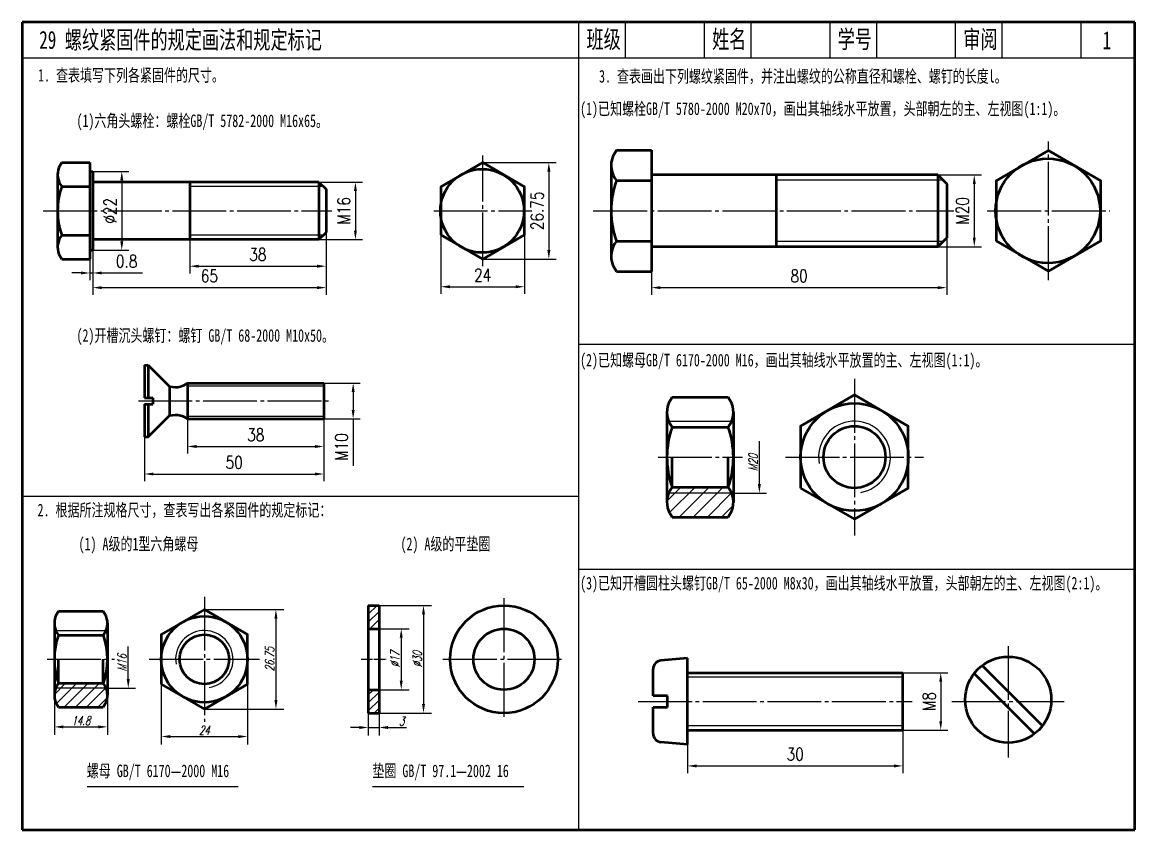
# Model space of a CAD drawing. Header units: millimetres. Extents: x -523 to 2163, y -1202 to 919.
# Drawn here: x -136.9 to 173.1, y 621.2 to 846.2 of the extents above; entities that cross this region are included whole.
import ezdxf

# ---------------------------------------------------------------- set-up
doc = ezdxf.new("R2010")
doc.units = ezdxf.units.MM
doc.header["$PDMODE"] = 33
doc.header["$PDSIZE"] = 1.5
doc.linetypes.add('myCENTER', pattern=[18, 15, -1, 1, -1])
for name, color, linetype, lineweight in [('中心线', 7, 'myCENTER', 25), ('剖面线', 7, 'Continuous', 25), ('尺寸', 7, 'Continuous', 25), ('标注', 7, 'Continuous', 25), ('标题文字', 7, 'Continuous', 25), ('粗实线', 7, 'Continuous', 50), ('细实线', 7, 'Continuous', 25)]:
    doc.layers.add(name, color=color, linetype=linetype, lineweight=lineweight)
doc.layers.add('图层2', color=5, linetype='Continuous')
doc.styles.add('TH_GBDIM', font='romans.shx', dxfattribs={"width": 0.8, "bigfont": 'gbcbig.shx'})
doc.styles.add('尺寸文字1-2.5号', font='txt.shx', dxfattribs={"width": 0.7, "oblique": 15, "height": 2.5})
doc.styles.add('标题汉字1-5号', font='SimSun.ttf', dxfattribs={"width": 0.7, "height": 5})
doc.styles.add('标题汉字2-3.5号', font='SimSun.ttf', dxfattribs={"width": 0.7, "height": 3.5})
doc.dimstyles.new('ISO-25', dxfattribs={"dimtxt": 3.5, "dimasz": 2.5, "dimexe": 2.25, "dimexo": 0, "dimgap": 0.5, "dimtad": 1, "dimdsep": 46, "dimtxsty": '尺寸文字1-2.5号', "dimcen": 2.5, "dimadec": 0, "dimazin": 0, "dimtfac": 1, "dimtmove": 0, "dimatfit": 2, "dimfxl": 0, "dimarcsym": 0})
doc.dimstyles.new('TH_GBDIM', dxfattribs={"dimtxt": 3.5, "dimasz": 2.5, "dimexe": 2, "dimexo": 0, "dimgap": 1.5, "dimtad": 1, "dimdec": 1, "dimzin": 0, "dimdsep": 46, "dimtxsty": 'TH_GBDIM', "dimcen": 2.5, "dimclrd": 130, "dimclre": 130, "dimclrt": 3, "dimadec": 0, "dimazin": 0, "dimtfac": 0.714286, "dimtdec": 1, "dimtmove": 0, "dimatfit": 3, "dimfxl": 0, "dimtzin": 0, "dimlwd": -1, "dimlwe": -1, "dimarcsym": 0})
doc.dimstyles.new('尺寸25', dxfattribs={"dimtxt": 2.5, "dimasz": 2.5, "dimexe": 2, "dimexo": 0, "dimgap": 0.5, "dimtad": 1, "dimdec": 0, "dimdsep": 46, "dimtxsty": '尺寸文字1-2.5号', "dimcen": 0, "dimadec": 0, "dimazin": 0, "dimtol": 1, "dimtp": 0.039, "dimtfac": 0.6, "dimtdec": 3, "dimtmove": 0, "dimatfit": 3, "dimfxl": 0, "dimarcsym": 0})

# ---------------------------------------------------------------- blocks, each defined once
blk = doc.blocks.new('*D340')
at = {"layer": 'Defpoints', "color": 0}
for p in [(-40.43, 653.75), (-37.43, 653.75), (-37.43, 649.74)]:
    blk.add_point(p, dxfattribs=at)
at = {"layer": '尺寸', "color": 0, "lineweight": -2}
for p, q in [((-40.43, 653.75), (-40.43, 647.49)), ((-37.43, 653.75), (-37.43, 647.49)), ((-42.93, 649.74), (-45.43, 649.74)), ((-40.43, 649.74), (-37.43, 649.74)), ((-34.93, 649.74), (-29.81, 649.74))]:
    blk.add_line(p, q, dxfattribs=at)
at = {"layer": '尺寸', "color": 0}
for points in [[(-42.93, 650.16), (-42.93, 649.32), (-40.43, 649.74)], [(-34.93, 650.16), (-34.93, 649.32), (-37.43, 649.74)]]:
    blk.add_solid(points, dxfattribs=at)
at = {"layer": '尺寸', "color": 0, "insert": (-31.12, 651.49), "char_height": 2.5, "attachment_point": 5, "style": '尺寸文字1-2.5号'}
blk.add_mtext('3', dxfattribs=at)
blk = doc.blocks.new('*D341')
at = {"layer": 'Defpoints', "color": 0}
for p in [(-37.43, 683.75), (-37.43, 653.75), (-25.05, 653.75)]:
    blk.add_point(p, dxfattribs=at)
at = {"layer": '标注', "color": 0, "lineweight": -2}
for p, q in [((-37.43, 683.75), (-22.8, 683.75)), ((-25.05, 681.25), (-25.05, 656.25)), ((-37.43, 653.75), (-22.8, 653.75))]:
    blk.add_line(p, q, dxfattribs=at)
at = {"layer": '标注', "color": 0}
for points in [[(-25.46, 681.25), (-24.63, 681.25), (-25.05, 683.75)], [(-25.46, 656.25), (-24.63, 656.25), (-25.05, 653.75)]]:
    blk.add_solid(points, dxfattribs=at)
at = {"layer": '标注', "color": 0, "insert": (-26.8, 668.75), "char_height": 2.5, "attachment_point": 5, "rotation": 90, "style": '尺寸文字1-2.5号'}
blk.add_mtext('%%C30', dxfattribs=at)
blk = doc.blocks.new('*D342')
at = {"layer": 'Defpoints', "color": 0}
for p in [(-37.43, 677.25), (-37.43, 660.25), (-31.25, 660.25)]:
    blk.add_point(p, dxfattribs=at)
at = {"layer": '标注', "color": 0, "lineweight": -2}
for p, q in [((-37.43, 677.25), (-29, 677.25)), ((-31.25, 674.75), (-31.25, 662.75)), ((-37.43, 660.25), (-29, 660.25))]:
    blk.add_line(p, q, dxfattribs=at)
at = {"layer": '标注', "color": 0}
for points in [[(-31.67, 674.75), (-30.84, 674.75), (-31.25, 677.25)], [(-31.67, 662.75), (-30.84, 662.75), (-31.25, 660.25)]]:
    blk.add_solid(points, dxfattribs=at)
at = {"layer": '标注', "color": 0, "insert": (-33, 668.75), "char_height": 2.5, "attachment_point": 5, "rotation": 90, "style": '尺寸文字1-2.5号'}
blk.add_mtext('%%C17', dxfattribs=at)
blk = doc.blocks.new('*D343')
at = {"layer": 'Defpoints', "color": 0}
for p in [(-98.11, 661.82), (-74.11, 661.82), (-74.11, 647.22)]:
    blk.add_point(p, dxfattribs=at)
at = {"layer": '尺寸', "color": 0, "lineweight": -2}
for p, q in [((-98.11, 661.82), (-98.11, 644.97)), ((-74.11, 661.82), (-74.11, 644.97)), ((-95.61, 647.22), (-76.61, 647.22))]:
    blk.add_line(p, q, dxfattribs=at)
at = {"layer": '尺寸', "color": 0}
for points in [[(-95.61, 647.63), (-95.61, 646.8), (-98.11, 647.22)], [(-76.61, 647.63), (-76.61, 646.8), (-74.11, 647.22)]]:
    blk.add_solid(points, dxfattribs=at)
at = {"layer": '尺寸', "color": 0, "insert": (-86.11, 648.97), "char_height": 2.5, "attachment_point": 5, "style": '尺寸文字1-2.5号'}
blk.add_mtext('24', dxfattribs=at)
blk = doc.blocks.new('*D344')
at = {"layer": 'Defpoints', "color": 0}
for p in [(-127.91, 658.72), (-113.11, 658.72), (-113.11, 649.91)]:
    blk.add_point(p, dxfattribs=at)
at = {"layer": '尺寸', "color": 0, "lineweight": -2}
for p, q in [((-127.91, 658.72), (-127.91, 647.66)), ((-113.11, 658.72), (-113.11, 647.66)), ((-125.41, 649.91), (-115.61, 649.91))]:
    blk.add_line(p, q, dxfattribs=at)
at = {"layer": '尺寸', "color": 0}
for points in [[(-125.41, 650.32), (-125.41, 649.49), (-127.91, 649.91)], [(-115.61, 650.32), (-115.61, 649.49), (-113.11, 649.91)]]:
    blk.add_solid(points, dxfattribs=at)
at = {"layer": '尺寸', "color": 0, "insert": (-120.51, 651.66), "char_height": 2.5, "attachment_point": 5, "style": '尺寸文字1-2.5号'}
blk.add_mtext('14.8', dxfattribs=at)
blk = doc.blocks.new('*D345')
at = {"color": 0, "lineweight": -2}
for p, q in [((-107.32, 663.22), (-107.32, 672.31)), ((-113.11, 660.72), (-105.32, 660.72))]:
    blk.add_line(p, q, dxfattribs=at)
at = {"color": 0}
blk.add_solid([(-107.74, 663.22), (-106.9, 663.22), (-107.32, 660.72)], dxfattribs=at)
at = {"layer": 'Defpoints', "color": 0}
for p in [(-113.11, 672.31), (-107.32, 672.31), (-113.11, 660.72)]:
    blk.add_point(p, dxfattribs=at)
at = {"color": 0, "insert": (-109.07, 667.76), "char_height": 2.5, "attachment_point": 5, "rotation": 90, "style": '尺寸文字1-2.5号'}
blk.add_mtext('M16', dxfattribs=at)
blk = doc.blocks.new('_None')
blk = doc.blocks.new('*D346')
at = {"layer": 'Defpoints', "color": 0}
for p in [(-86.11, 682.6), (-86.11, 654.89), (-66.17, 654.89)]:
    blk.add_point(p, dxfattribs=at)
at = {"layer": '标注', "color": 0, "lineweight": -2}
for p, q in [((-86.11, 682.6), (-63.92, 682.6)), ((-66.17, 680.1), (-66.17, 657.39)), ((-86.11, 654.89), (-63.92, 654.89))]:
    blk.add_line(p, q, dxfattribs=at)
at = {"layer": '标注', "color": 0}
for points in [[(-66.58, 680.1), (-65.75, 680.1), (-66.17, 682.6)], [(-66.58, 657.39), (-65.75, 657.39), (-66.17, 654.89)]]:
    blk.add_solid(points, dxfattribs=at)
at = {"layer": '标注', "color": 0, "insert": (-67.92, 668.75), "char_height": 2.5, "attachment_point": 5, "rotation": 90, "style": '尺寸文字1-2.5号'}
blk.add_mtext('26.75', dxfattribs=at)
blk = doc.blocks.new('*D347')
at = {"layer": 'Defpoints', "color": 0}
for p in [(-118, 782.7), (-117.2, 782.7), (-117.2, 776.39)]:
    blk.add_point(p, dxfattribs=at)
at = {"layer": '剖面线', "color": 130}
for p, q in [((-118, 782.7), (-118, 774.39)), ((-117.2, 782.7), (-117.2, 774.39)), ((-120.5, 776.39), (-123, 776.39)), ((-118, 776.39), (-117.2, 776.39)), ((-114.7, 776.39), (-103.33, 776.39))]:
    blk.add_line(p, q, dxfattribs=at)
for points in [[(-120.5, 776.8), (-120.5, 775.97), (-118, 776.39)], [(-114.7, 776.8), (-114.7, 775.97), (-117.2, 776.39)]]:
    blk.add_solid(points, dxfattribs=at)
at = {"layer": '剖面线', "color": 3, "insert": (-107.77, 779.64), "char_height": 3.5, "attachment_point": 5, "style": 'TH_GBDIM'}
blk.add_mtext('0.8{}{}', dxfattribs=at)
blk = doc.blocks.new('*D348')
at = {"layer": 'Defpoints', "color": 0}
for p in [(-52.2, 787.7), (-117.2, 782.7), (-52.2, 772.3)]:
    blk.add_point(p, dxfattribs=at)
at = {"layer": '剖面线', "color": 130}
for p, q in [((-52.2, 787.7), (-52.2, 770.3)), ((-117.2, 782.7), (-117.2, 770.3)), ((-114.7, 772.3), (-54.7, 772.3))]:
    blk.add_line(p, q, dxfattribs=at)
for points in [[(-114.7, 772.71), (-114.7, 771.88), (-117.2, 772.3)], [(-54.7, 772.71), (-54.7, 771.88), (-52.2, 772.3)]]:
    blk.add_solid(points, dxfattribs=at)
at = {"layer": '剖面线', "color": 3, "insert": (-84.7, 775.55), "char_height": 3.5, "attachment_point": 5, "style": 'TH_GBDIM'}
blk.add_mtext('65{}{}', dxfattribs=at)
blk = doc.blocks.new('*D349')
at = {"layer": 'Defpoints', "color": 0}
for p in [(-52.2, 787.7), (-90.2, 785.7), (-52.2, 778.27)]:
    blk.add_point(p, dxfattribs=at)
at = {"layer": '剖面线', "color": 130}
for p, q in [((-52.2, 787.7), (-52.2, 776.27)), ((-90.2, 785.7), (-90.2, 776.27)), ((-87.7, 778.27), (-54.7, 778.27))]:
    blk.add_line(p, q, dxfattribs=at)
for points in [[(-87.7, 778.69), (-87.7, 777.86), (-90.2, 778.27)], [(-54.7, 778.69), (-54.7, 777.86), (-52.2, 778.27)]]:
    blk.add_solid(points, dxfattribs=at)
at = {"layer": '剖面线', "color": 3, "insert": (-71.2, 781.52), "char_height": 3.5, "attachment_point": 5, "style": 'TH_GBDIM'}
blk.add_mtext('38{}{}', dxfattribs=at)
blk = doc.blocks.new('*D350')
at = {"layer": 'Defpoints', "color": 0}
for p in [(-54.2, 801.7), (-54.2, 785.7), (-44.01, 785.7)]:
    blk.add_point(p, dxfattribs=at)
at = {"layer": '剖面线', "color": 130}
for p, q in [((-54.2, 801.7), (-42.01, 801.7)), ((-44.01, 799.2), (-44.01, 788.2)), ((-54.2, 785.7), (-42.01, 785.7))]:
    blk.add_line(p, q, dxfattribs=at)
for points in [[(-44.43, 799.2), (-43.6, 799.2), (-44.01, 801.7)], [(-44.43, 788.2), (-43.6, 788.2), (-44.01, 785.7)]]:
    blk.add_solid(points, dxfattribs=at)
at = {"layer": '剖面线', "color": 3, "insert": (-47.26, 793.7), "char_height": 3.5, "attachment_point": 5, "rotation": 90, "style": 'TH_GBDIM'}
blk.add_mtext('M16{}{}', dxfattribs=at)
blk = doc.blocks.new('*D351')
at = {"layer": 'Defpoints', "color": 0}
for p in [(-8.55, 807.14), (-8.55, 780.26), (9.88, 780.26)]:
    blk.add_point(p, dxfattribs=at)
at = {"layer": '剖面线', "color": 130}
for p, q in [((-8.55, 807.14), (11.88, 807.14)), ((9.88, 804.64), (9.88, 782.76)), ((-8.55, 780.26), (11.88, 780.26))]:
    blk.add_line(p, q, dxfattribs=at)
for points in [[(9.47, 804.64), (10.3, 804.64), (9.88, 807.14)], [(9.47, 782.76), (10.3, 782.76), (9.88, 780.26)]]:
    blk.add_solid(points, dxfattribs=at)
at = {"layer": '剖面线', "color": 3, "insert": (6.63, 793.7), "char_height": 3.5, "attachment_point": 5, "rotation": 90, "style": 'TH_GBDIM'}
blk.add_mtext('26.75{}{}', dxfattribs=at)
blk = doc.blocks.new('*D352')
at = {"layer": 'Defpoints', "color": 0}
for p in [(-20.19, 786.98), (3.1, 786.98), (3.1, 772.55)]:
    blk.add_point(p, dxfattribs=at)
at = {"layer": '剖面线', "color": 130}
for p, q in [((-20.19, 786.98), (-20.19, 770.55)), ((3.1, 786.98), (3.1, 770.55)), ((-17.69, 772.55), (0.6, 772.55))]:
    blk.add_line(p, q, dxfattribs=at)
for points in [[(-17.69, 772.97), (-17.69, 772.13), (-20.19, 772.55)], [(0.6, 772.97), (0.6, 772.13), (3.1, 772.55)]]:
    blk.add_solid(points, dxfattribs=at)
at = {"layer": '剖面线', "color": 3, "insert": (-8.55, 775.8), "char_height": 3.5, "attachment_point": 5, "style": 'TH_GBDIM'}
blk.add_mtext('24{}{}', dxfattribs=at)
blk = doc.blocks.new('*D353')
at = {"layer": 'Defpoints', "color": 0}
for p in [(-90.79, 735.72), (-52.79, 735.72), (-52.79, 728.04)]:
    blk.add_point(p, dxfattribs=at)
at = {"layer": '剖面线', "color": 130}
for p, q in [((-90.79, 735.72), (-90.79, 726.04)), ((-52.79, 735.72), (-52.79, 726.04)), ((-88.29, 728.04), (-55.29, 728.04))]:
    blk.add_line(p, q, dxfattribs=at)
for points in [[(-88.29, 728.46), (-88.29, 727.62), (-90.79, 728.04)], [(-55.29, 728.46), (-55.29, 727.62), (-52.79, 728.04)]]:
    blk.add_solid(points, dxfattribs=at)
at = {"layer": '剖面线', "color": 3, "insert": (-71.79, 731.29), "char_height": 3.5, "attachment_point": 5, "style": 'TH_GBDIM'}
blk.add_mtext('38{}{}', dxfattribs=at)
blk = doc.blocks.new('*D354')
at = {"layer": 'Defpoints', "color": 0}
for p in [(-52.79, 735.72), (-102.79, 730.72), (-52.79, 720.36)]:
    blk.add_point(p, dxfattribs=at)
at = {"layer": '剖面线', "color": 130}
for p, q in [((-52.79, 735.72), (-52.79, 718.36)), ((-102.79, 730.72), (-102.79, 718.36)), ((-100.29, 720.36), (-55.29, 720.36))]:
    blk.add_line(p, q, dxfattribs=at)
for points in [[(-100.29, 720.78), (-100.29, 719.95), (-102.79, 720.36)], [(-55.29, 720.78), (-55.29, 719.95), (-52.79, 720.36)]]:
    blk.add_solid(points, dxfattribs=at)
at = {"layer": '剖面线', "color": 3, "insert": (-77.79, 723.61), "char_height": 3.5, "attachment_point": 5, "style": 'TH_GBDIM'}
blk.add_mtext('50{}{}', dxfattribs=at)
blk = doc.blocks.new('*D355')
at = {"layer": 'Defpoints', "color": 0}
for p in [(-52.79, 745.72), (-52.79, 735.72), (-44.65, 735.72)]:
    blk.add_point(p, dxfattribs=at)
at = {"layer": '剖面线', "color": 130}
for p, q in [((-52.79, 745.72), (-42.65, 745.72)), ((-44.65, 743.22), (-44.65, 738.22)), ((-52.79, 735.72), (-42.65, 735.72)), ((-44.65, 735.72), (-44.65, 722.62))]:
    blk.add_line(p, q, dxfattribs=at)
for points in [[(-45.06, 743.22), (-44.23, 743.22), (-44.65, 745.72)], [(-45.06, 738.22), (-44.23, 738.22), (-44.65, 735.72)]]:
    blk.add_solid(points, dxfattribs=at)
at = {"layer": '剖面线', "color": 3, "insert": (-47.9, 727.92), "char_height": 3.5, "attachment_point": 5, "rotation": 90, "style": 'TH_GBDIM'}
blk.add_mtext('M10{}{}', dxfattribs=at)
blk = doc.blocks.new('*D379')
at = {"layer": 'Defpoints', "color": 0}
for p in [(-117.2, 804.7), (-117.2, 782.7), (-109.13, 782.7)]:
    blk.add_point(p, dxfattribs=at)
at = {"layer": '剖面线', "color": 130}
for p, q in [((-117.2, 804.7), (-107.13, 804.7)), ((-109.13, 802.2), (-109.13, 785.2)), ((-117.2, 782.7), (-107.13, 782.7))]:
    blk.add_line(p, q, dxfattribs=at)
for points in [[(-109.54, 802.2), (-108.71, 802.2), (-109.13, 804.7)], [(-109.54, 785.2), (-108.71, 785.2), (-109.13, 782.7)]]:
    blk.add_solid(points, dxfattribs=at)
at = {"layer": '剖面线', "color": 3, "insert": (-112.38, 793.7), "char_height": 3.5, "attachment_point": 5, "rotation": 90, "style": 'TH_GBDIM'}
blk.add_mtext('%%C22{}{}', dxfattribs=at)
blk = doc.blocks.new('*D380')
at = {"layer": 'Defpoints', "color": 0}
for p in [(120.74, 786.2), (38.49, 776.82), (120.74, 772.3)]:
    blk.add_point(p, dxfattribs=at)
at = {"layer": '剖面线', "color": 130}
for p, q in [((120.74, 786.2), (120.74, 770.3)), ((38.49, 776.82), (38.49, 770.3)), ((40.99, 772.3), (118.24, 772.3))]:
    blk.add_line(p, q, dxfattribs=at)
for points in [[(40.99, 772.71), (40.99, 771.88), (38.49, 772.3)], [(118.24, 772.71), (118.24, 771.88), (120.74, 772.3)]]:
    blk.add_solid(points, dxfattribs=at)
at = {"layer": '剖面线', "color": 3, "insert": (79.61, 775.55), "char_height": 3.5, "attachment_point": 5, "style": 'TH_GBDIM'}
blk.add_mtext('80{}{}', dxfattribs=at)
blk = doc.blocks.new('*D381')
at = {"layer": 'Defpoints', "color": 0}
for p in [(118.24, 803.7), (118.24, 783.7), (128.42, 783.7)]:
    blk.add_point(p, dxfattribs=at)
at = {"layer": '剖面线', "color": 130}
for p, q in [((118.24, 803.7), (130.42, 803.7)), ((128.42, 801.2), (128.42, 786.2)), ((118.24, 783.7), (130.42, 783.7))]:
    blk.add_line(p, q, dxfattribs=at)
for points in [[(128.01, 801.2), (128.84, 801.2), (128.42, 803.7)], [(128.01, 786.2), (128.84, 786.2), (128.42, 783.7)]]:
    blk.add_solid(points, dxfattribs=at)
at = {"layer": '剖面线', "color": 3, "insert": (125.17, 793.7), "char_height": 3.5, "attachment_point": 5, "rotation": 90, "style": 'TH_GBDIM'}
blk.add_mtext('M20{}{}', dxfattribs=at)
blk = doc.blocks.new('*D382')
at = {"color": 0, "lineweight": -2}
for p, q in [((68.54, 717.54), (68.54, 729.53)), ((61.3, 715.04), (70.54, 715.04))]:
    blk.add_line(p, q, dxfattribs=at)
at = {"color": 0}
blk.add_solid([(68.12, 717.54), (68.96, 717.54), (68.54, 715.04)], dxfattribs=at)
at = {"layer": 'Defpoints', "color": 0}
for p in [(61.3, 729.53), (68.54, 729.53), (61.3, 715.04)]:
    blk.add_point(p, dxfattribs=at)
at = {"color": 0, "insert": (66.79, 723.54), "char_height": 2.5, "attachment_point": 5, "rotation": 90, "style": '尺寸文字1-2.5号'}
blk.add_mtext('M20{}{}', dxfattribs=at)
blk = doc.blocks.new('*D383')
at = {"layer": 'Defpoints', "color": 0}
for p in [(108.54, 649), (48.54, 645), (108.54, 639.03)]:
    blk.add_point(p, dxfattribs=at)
at = {"layer": '剖面线', "color": 130}
for p, q in [((108.54, 649), (108.54, 637.03)), ((48.54, 645), (48.54, 637.03)), ((51.04, 639.03), (106.04, 639.03))]:
    blk.add_line(p, q, dxfattribs=at)
for points in [[(51.04, 639.44), (51.04, 638.61), (48.54, 639.03)], [(106.04, 639.44), (106.04, 638.61), (108.54, 639.03)]]:
    blk.add_solid(points, dxfattribs=at)
at = {"layer": '剖面线', "color": 3, "insert": (78.54, 642.28), "char_height": 3.5, "attachment_point": 5, "style": 'TH_GBDIM'}
blk.add_mtext('30{}{}', dxfattribs=at)
blk = doc.blocks.new('*D384')
at = {"layer": 'Defpoints', "color": 0}
for p in [(108.54, 665), (108.54, 649), (119.08, 649)]:
    blk.add_point(p, dxfattribs=at)
at = {"layer": '剖面线', "color": 130}
for p, q in [((108.54, 665), (121.08, 665)), ((119.08, 662.5), (119.08, 651.5)), ((108.54, 649), (121.08, 649))]:
    blk.add_line(p, q, dxfattribs=at)
for points in [[(118.66, 662.5), (119.49, 662.5), (119.08, 665)], [(118.66, 651.5), (119.49, 651.5), (119.08, 649)]]:
    blk.add_solid(points, dxfattribs=at)
at = {"layer": '剖面线', "color": 3, "insert": (115.83, 657), "char_height": 3.5, "attachment_point": 5, "rotation": 90, "style": 'TH_GBDIM'}
blk.add_mtext('M8{}{}', dxfattribs=at)

msp = doc.modelspace()

# ---------------------------------------------------------------- hatches: boundary and pattern name
h = msp.add_hatch()
h.set_pattern_fill('ANSI31', color=256, scale=0.5, style=0)
h.set_pattern_definition([(45, (-1278.7215, 224.2767), (-1.122532, 1.122532), [])])
h.paths.add_polyline_path([(-37.428, 683.747), (-40.428, 683.747), (-40.428, 677.247), (-37.428, 677.247)])
h.paths.add_polyline_path([(-37.428, 660.247), (-40.428, 660.247), (-40.428, 653.747), (-37.428, 653.747)])
at = {"layer": '剖面线'}
h = msp.add_hatch(dxfattribs=at)
h.set_pattern_fill('ANSI31', color=256, scale=0.875, style=0)
h.set_pattern_definition([(45, (276.3838, 1032.8439), (-1.964431, 1.964431), [])])
h.paths.add_polyline_path([(44.265, 716.72, 0.2679492), (43.256, 710.109), (44.265, 708.361), (59.831, 708.361), (60.84, 710.109, 0.2679492), (59.831, 716.72)])
h = msp.add_hatch(dxfattribs=at)
h.set_pattern_fill('ANSI31', color=256, scale=0.7, style=0)
h.set_pattern_definition([(45, (58.9546, 914.959), (-1.571545, 1.571545), [])])
h.paths.add_polyline_path([(-126.74, 662.06, 0.2679492), (-127.548, 656.771), (-126.74, 655.373), (-114.288, 655.373), (-113.48, 656.771, 0.2679492), (-114.288, 662.06)])

# ---------------------------------------------------------------- linework, layer by layer
at = {"layer": '中心线'}
for p, q in [((149.103, 774.394), (149.103, 813.003)), ((-8.546, 778.255), (-8.546, 809.142)), ((-131, 793.699), (-50.578, 793.699)), ((-22.189, 793.699), (5.096, 793.699)), ((22.239, 793.699), (122.766, 793.699)), ((132.05, 793.699), (166.156, 793.699)), ((95.049, 746.883), (95.049, 703.274)), ((-104.488, 740.716), (-50.788, 740.716)), ((40.298, 725.079), (63.798, 725.079)), ((75.83, 725.079), (114.267, 725.079)), ((-86.114, 686.191), (-86.114, 651.303)), ((-2.627, 685.747), (-2.627, 651.747)), ((137.888, 672.411), (137.888, 641.342)), ((-129.914, 668.747), (-111.114, 668.747)), ((-101.488, 668.747), (-70.739, 668.747)), ((-19.627, 668.747), (14.373, 668.747)), ((34.781, 656.995), (111.164, 656.995)), ((122.167, 656.995), (153.517, 656.995))]:
    msp.add_line(p, q, dxfattribs=at)
at = {"layer": '中心线', "ltscale": 0.2}
msp.add_line((-42.428, 668.747), (-35.428, 668.747), dxfattribs=at)
at = {"layer": '图层2'}
for p, q in [((108.542, 663.795), (48.542, 663.795)), ((108.542, 650.195), (48.542, 650.195))]:
    msp.add_line(p, q, dxfattribs=at)
at = {"layer": '尺寸'}
for p, q in [((18.144, 756.584), (173.144, 756.584)), ((-136.856, 714.213), (18.144, 714.213)), ((18.144, 693.875), (173.144, 693.875)), ((-118.811, 633.265), (-76.704, 633.265)), ((-39.227, 633.265), (2.881, 633.265))]:
    msp.add_line(p, q, dxfattribs=at)
at = {"layer": '粗实线'}
for p, q in [((173.144, 846.246), (-136.856, 846.246)), ((-136.856, 846.246), (-136.856, 621.246)), ((173.144, 621.246), (173.144, 846.246)), ((28.72, 810.574), (27.701, 808.809)), ((28.72, 810.574), (38.489, 810.574)), ((38.489, 810.574), (38.489, 776.824)), ((-125.815, 807.199), (-126.63, 805.787)), ((-125.815, 807.199), (-118, 807.199)), ((-118, 807.199), (-118, 780.199)), ((27.239, 806.355), (27.239, 781.042)), ((-127, 803.824), (-127, 783.574)), ((-118, 804.699), (-117.2, 804.699)), ((-117.2, 804.699), (-117.2, 782.699)), ((118.239, 803.699), (38.489, 803.699)), ((73.239, 803.699), (73.239, 783.699)), ((118.239, 803.699), (118.239, 783.699)), ((118.239, 803.699), (120.739, 801.199)), ((-125.842, 800.449), (-118, 800.449)), ((-54.2, 801.699), (-117.2, 801.699)), ((-90.2, 801.699), (-90.2, 785.699)), ((-54.2, 801.699), (-54.2, 785.699)), ((-54.2, 801.699), (-52.2, 799.699)), ((28.686, 802.136), (38.489, 802.136)), ((120.739, 801.199), (120.739, 786.199)), ((-52.2, 799.699), (-52.2, 787.699)), ((-54.2, 785.699), (-52.2, 787.699)), ((-125.842, 786.949), (-118, 786.949)), ((-54.2, 785.699), (-117.2, 785.699)), ((28.686, 785.261), (38.489, 785.261)), ((118.239, 783.699), (120.739, 786.199)), ((-125.815, 780.199), (-126.63, 781.61)), ((-118, 782.699), (-117.2, 782.699)), ((118.239, 783.699), (38.489, 783.699)), ((-125.815, 780.199), (-118, 780.199)), ((28.72, 776.824), (27.701, 778.588)), ((28.72, 776.824), (38.489, 776.824)), ((-102.788, 750.716), (-102.788, 741.616)), ((-102.788, 750.716), (-101.788, 750.716)), ((-101.788, 750.716), (-101.788, 741.616)), ((-101.788, 750.716), (-95.788, 744.716)), ((-95.788, 744.716), (-95.788, 736.716)), ((-90.788, 745.716), (-52.788, 745.716)), ((-90.788, 745.716), (-90.788, 735.716)), ((-52.788, 745.716), (-52.788, 735.716)), ((-102.788, 741.616), (-100.488, 741.616)), ((-100.488, 741.616), (-100.488, 739.816)), ((44.265, 741.797), (43.256, 740.048)), ((44.265, 741.797), (59.831, 741.797)), ((59.831, 741.797), (60.84, 740.048)), ((-102.788, 739.816), (-100.488, 739.816)), ((-102.788, 739.816), (-102.788, 730.716)), ((-101.788, 739.816), (-101.788, 730.716)), ((-101.788, 730.716), (-95.788, 736.716)), ((-90.788, 735.716), (-52.788, 735.716)), ((42.798, 737.617), (42.798, 712.54)), ((61.298, 737.617), (61.298, 712.54)), ((44.265, 733.438), (59.864, 733.438)), ((-102.788, 730.716), (-101.788, 730.716)), ((44.265, 716.72), (44.265, 725.079)), ((59.831, 716.72), (59.831, 725.079)), ((44.265, 716.72), (59.831, 716.72)), ((44.265, 708.361), (43.256, 710.109)), ((59.831, 708.361), (60.84, 710.109)), ((44.265, 708.361), (59.831, 708.361)), ((-126.74, 682.121), (-127.548, 680.723)), ((-126.74, 682.121), (-114.288, 682.121)), ((-114.288, 682.121), (-113.48, 680.723)), ((-40.428, 683.747), (-37.428, 683.747)), ((-40.428, 683.747), (-40.428, 653.747)), ((-37.428, 683.747), (-37.428, 653.747)), ((-127.914, 678.778), (-127.914, 658.716)), ((-113.114, 678.778), (-113.114, 658.716)), ((-40.428, 677.247), (-37.428, 677.247)), ((-126.74, 675.434), (-114.261, 675.434)), ((-126.74, 662.06), (-126.74, 668.747)), ((-114.288, 662.06), (-114.288, 668.747)), ((48.542, 669.034), (41.132, 668.386)), ((48.542, 644.995), (48.542, 669.034)), ((147.437, 650.201), (130.621, 667.017)), ((38.942, 658.595), (38.942, 665.995)), ((48.542, 664.995), (105.042, 664.995)), ((105.042, 664.995), (108.542, 664.995)), ((108.542, 648.995), (108.542, 664.995)), ((145.177, 647.936), (128.355, 664.757)), ((-126.74, 662.06), (-114.288, 662.06)), ((-40.428, 660.247), (-37.428, 660.247)), ((42.942, 658.595), (38.942, 658.595)), ((42.942, 655.395), (42.942, 658.595)), ((-126.74, 655.373), (-127.548, 656.771)), ((-126.74, 655.373), (-114.288, 655.373)), ((-114.288, 655.373), (-113.48, 656.771)), ((38.942, 648.034), (38.942, 655.395)), ((38.942, 655.395), (42.942, 655.395)), ((-40.428, 653.747), (-37.428, 653.747)), ((48.542, 648.995), (105.042, 648.995)), ((105.042, 648.995), (108.542, 648.995)), ((48.542, 644.995), (41.132, 645.643)), ((-136.856, 621.246), (173.144, 621.246))]:
    msp.add_line(p, q, dxfattribs=at)
for points in [[(134.55, 785.296), (149.103, 776.894), (163.656, 785.296), (163.656, 802.101), (149.103, 810.503), (134.55, 802.101)], [(-20.189, 786.977), (-8.546, 780.255), (3.096, 786.977), (3.096, 800.42), (-8.546, 807.142), (-20.189, 800.42)], [(80.049, 716.418), (95.049, 707.758), (110.049, 716.418), (110.049, 733.739), (95.049, 742.399), (80.049, 733.739)], [(-98.114, 661.819), (-86.114, 654.891), (-74.114, 661.819), (-74.114, 675.675), (-86.114, 682.603), (-98.114, 675.675)]]:
    msp.add_lwpolyline(points, close=True, dxfattribs=at)
for centre, radius in [((148.925, 793.699), 14.553), ((-8.689, 793.699), 11.642), ((95.049, 725.079), 15), ((95.049, 725.079), 8.625), ((-2.627, 668.747), 15), ((-86.114, 668.747), 12), ((-2.627, 668.747), 8.5), ((-86.114, 668.747), 6.9), ((137.888, 657.468), 12)]:
    msp.add_circle(centre, radius, dxfattribs=at)
for centre, radius, start, end in [((33.989, 806.355), 6.75, 158.68219, 218.68219), ((-121.6, 803.824), 5.4, 158.68219, 218.68219), ((-106.75, 793.699), 20.25, 160.52878, 199.47122), ((52.551, 793.699), 25.312, 160.52878, 199.47122), ((-121.6, 783.574), 5.4, 141.31781, 201.31781), ((33.989, 781.042), 6.75, 141.31781, 201.31781), ((49.485, 737.617), 6.687, 158.68219, 218.68219), ((54.611, 737.617), 6.687, 321.31781, 21.31781), ((67.875, 725.079), 25.077, 160.52878, 199.47122), ((36.221, 725.079), 25.077, 340.52878, 19.47122), ((49.485, 712.54), 6.687, 141.31781, 201.31781), ((54.611, 712.54), 6.687, 338.68219, 38.68219), ((-122.564, 678.778), 5.35, 158.68219, 218.68219), ((-118.464, 678.778), 5.35, 321.31781, 21.31781), ((-107.852, 668.747), 20.062, 160.52878, 199.47122), ((-133.176, 668.747), 20.062, 340.52878, 19.47122), ((41.342, 665.995), 2.4, 95, 180), ((-122.564, 658.716), 5.35, 141.31781, 201.31781), ((-118.464, 658.716), 5.35, 338.68219, 38.68219), ((41.342, 648.034), 2.4, 180, 265)]:
    msp.add_arc(centre, radius, start, end, dxfattribs=at)
for points in [[(-95.788, 744.716), (-92.788, 744.716), (-90.788, 745.716)], [(-95.788, 736.716), (-92.788, 736.716), (-90.788, 735.716)]]:
    msp.add_spline(points, degree=3, dxfattribs=at)
at = {"layer": '细实线'}
for p, q in [((18.144, 846.246), (18.144, 836.246)), ((31.144, 846.246), (31.144, 836.246)), ((53.144, 846.246), (53.144, 836.246)), ((66.144, 846.246), (66.144, 836.246)), ((88.144, 846.246), (88.144, 836.246)), ((101.144, 846.246), (101.144, 836.246)), ((123.144, 846.246), (123.144, 836.246)), ((136.144, 846.246), (136.144, 836.246)), ((158.144, 846.246), (158.144, 836.246)), ((173.144, 836.246), (-136.856, 836.246)), ((18.144, 836.246), (18.144, 621.246)), ((-53, 800.499), (-90.2, 800.499)), ((119.739, 802.199), (73.239, 802.199)), ((-53, 786.899), (-90.2, 786.899)), ((119.739, 785.199), (73.239, 785.199)), ((-90.788, 744.966), (-52.788, 744.966)), ((-90.788, 736.466), (-52.788, 736.466)), ((43.299, 735.079), (60.797, 735.079)), ((43.299, 715.079), (60.797, 715.079)), ((-127.514, 676.747), (-113.514, 676.747)), ((-127.514, 660.747), (-113.514, 660.747))]:
    msp.add_line(p, q, dxfattribs=at)
for centre, radius in [((95.049, 725.079), 10), ((-86.114, 668.747), 8)]:
    msp.add_arc(centre, radius, 280, 190, dxfattribs=at)

# ---------------------------------------------------------------- texts
at = {"layer": '标题文字', "width": 0.7}
for s, height, style, p in [('29 螺纹紧固件的规定画法和规定标记', 5, '标题汉字1-5号', (-132.122, 838.844)), ('班级', 5, '标题汉字1-5号', (20.369, 839.01)), ('姓名', 5, '标题汉字1-5号', (55.369, 839.01)), ('学号', 5, '标题汉字1-5号', (90.369, 839.01)), ('审阅', 5, '标题汉字1-5号', (125.369, 839.01)), ('1', 5, '标题汉字1-5号', (164.201, 838.742)), ('1. 查表填写下列各紧固件的尺寸。', 3.5, '标题汉字2-3.5号', (-132.444, 829.74)), ('3. 查表画出下列螺纹紧固件，并注出螺纹的公称直径和螺栓、螺钉的长度l。', 3.5, '标题汉字2-3.5号', (23.87, 829.45)), ('(1)已知螺栓GB/T 5780-2000 M20x70，画出其轴线水平放置，头部朝左的主、左视图(1:1)。', 3.5, '标题汉字2-3.5号', (18.59, 820.411)), ('(1)六角头螺栓：螺栓GB/T 5782-2000 M16x65。', 3.5, '标题汉字2-3.5号', (-121.734, 817.054)), ('(2)开槽沉头螺钉：螺钉 GB/T 68-2000 M10x50。', 3.5, '标题汉字2-3.5号', (-121.734, 757.225)), ('(2)已知螺母GB/T 6170-2000 M16，画出其轴线水平放置的主、左视图(1:1)。', 3.5, '标题汉字2-3.5号', (18.59, 750.357)), ('2. 根据所注规格尺寸，查表写出各紧固件的规定标记：', 3.5, '标题汉字2-3.5号', (-132.587, 708.584)), ('(1) A级的1型六角螺母', 3.5, '标题汉字2-3.5号', (-121.164, 699.144)), ('(2) A级的平垫圈', 3.5, '标题汉字2-3.5号', (-31.445, 699.144)), ('(3)已知开槽圆柱头螺钉GB/T 65-2000 M8x30，画出其轴线水平放置，头部朝左的主、左视图(2:1)。', 3.5, '标题汉字2-3.5号', (18.59, 688.213)), ('螺母 GB/T 6170—2000 M16', 3.5, '标题汉字2-3.5号', (-118.863, 635.909)), ('垫圈 GB/T 97.1—2002 16', 3.5, '标题汉字2-3.5号', (-39.278, 635.909))]:
    msp.add_text(s, height=height, dxfattribs=dict(at, style=style)).set_placement(p)

# ---------------------------------------------------------------- dimensions: what is measured, and where the dimension line sits
for base, p1, p2, text, override, picture, middle in [((68.54, 729.533), (61.298, 715.043), (61.298, 729.533), 'M20{}{}', {"dimgap": 0.5, "dimtad": 1, "dimjust": 0, "dimdec": 0, "dimlfac": 1, "dimtxsty": '尺寸文字1-2.5号', "dimblk2": 'None', "dimsah": 1, "dimse1": 0, "dimse2": 1, "dimsd1": 0, "dimsd2": 0}, '*D382', (66.79, 723.538)), ((-107.32, 672.311), (-113.114, 660.719), (-113.114, 672.311), 'M16', {"dimtxsty": '尺寸文字1-2.5号', "dimblk2": 'None', "dimsah": 1, "dimse2": 1}, '*D345', (-109.07, 667.765))]:
    dim = msp.add_linear_dim(base=base, p1=p1, p2=p2, angle=90, text=text, dimstyle='尺寸25', override=override)
    dim.commit()
    dim.dimension.update_dxf_attribs({"geometry": picture, "text_midpoint": middle})
at = {"layer": '剖面线'}
for base, p1, p2, text, override, picture, middle in [((9.885, 780.255), (-8.546, 807.142), (-8.546, 780.255), '26.75{}{}', {"dimgap": 1.5, "dimtad": 1, "dimjust": 0, "dimdec": 2, "dimlfac": 1, "dimse1": 0, "dimse2": 0, "dimsd1": 0, "dimsd2": 0}, '*D351', (6.635, 793.699)), ((-109.126, 782.699), (-117.2, 804.699), (-117.2, 782.699), '%%C<>{}{}', {"dimgap": 1.5, "dimtad": 1, "dimjust": 0, "dimdec": 0, "dimlfac": 1, "dimse1": 0, "dimse2": 0, "dimsd1": 0, "dimsd2": 0}, '*D379', (-112.376, 793.699)), ((128.425, 783.699), (118.239, 803.699), (118.239, 783.699), 'M<>{}{}', {"dimgap": 1.5, "dimtad": 1, "dimjust": 0, "dimdec": 0, "dimlfac": 1, "dimse1": 0, "dimse2": 0, "dimsd1": 0, "dimsd2": 0}, '*D381', (125.175, 793.699)), ((-44.014, 785.699), (-54.2, 801.699), (-54.2, 785.699), 'M<>{}{}', {"dimgap": 1.5, "dimtad": 1, "dimjust": 0, "dimdec": 0, "dimlfac": 1, "dimse1": 0, "dimse2": 0, "dimsd1": 0, "dimsd2": 0}, '*D350', (-47.264, 793.699)), ((-44.646, 735.716), (-52.788, 745.716), (-52.788, 735.716), 'M<>{}{}', {"dimdec": 0}, '*D355', (-47.896, 727.916)), ((119.077, 648.995), (108.542, 664.995), (108.542, 648.995), 'M8{}{}', {"dimgap": 1.5, "dimtad": 1, "dimjust": 0, "dimdec": 1, "dimlfac": 1, "dimse1": 0, "dimse2": 0, "dimsd1": 0, "dimsd2": 0}, '*D384', (115.827, 656.995))]:
    dim = msp.add_linear_dim(base=base, p1=p1, p2=p2, angle=90, text=text, dimstyle='TH_GBDIM', override=override, dxfattribs=at)
    dim.commit()
    dim.dimension.update_dxf_attribs({"geometry": picture, "text_midpoint": middle})
for base, p1, p2, text, override, picture, middle in [((-52.2, 772.298), (-117.2, 782.699), (-52.2, 787.699), '<>{}{}', {"dimgap": 1.5, "dimtad": 1, "dimjust": 0, "dimdec": 0, "dimlfac": 1, "dimse1": 0, "dimse2": 0, "dimsd1": 0, "dimsd2": 0}, '*D348', (-84.7, 775.548)), ((-52.2, 778.275), (-90.2, 785.699), (-52.2, 787.699), '<>{}{}', {"dimgap": 1.5, "dimtad": 1, "dimjust": 0, "dimdec": 0, "dimlfac": 1, "dimse1": 0, "dimse2": 0, "dimsd1": 0, "dimsd2": 0}, '*D349', (-71.2, 781.525)), ((3.096, 772.551), (-20.189, 786.977), (3.096, 786.977), '24{}{}', {"dimgap": 1.5, "dimtad": 1, "dimjust": 0, "dimdec": 0, "dimlfac": 1, "dimse1": 0, "dimse2": 0, "dimsd1": 0, "dimsd2": 0}, '*D352', (-8.546, 775.801)), ((120.739, 772.298), (38.489, 776.824), (120.739, 786.199), '80{}{}', {"dimgap": 1.5, "dimtad": 1, "dimjust": 0, "dimdec": 0, "dimlfac": 1, "dimse1": 0, "dimse2": 0, "dimsd1": 0, "dimsd2": 0}, '*D380', (79.614, 775.548)), ((-117.2, 776.385), (-118, 782.699), (-117.2, 782.699), '<>{}{}', {"dimgap": 1.5, "dimtad": 1, "dimjust": 0, "dimdec": 1, "dimlfac": 1, "dimse1": 0, "dimse2": 0, "dimsd1": 0, "dimsd2": 0}, '*D347', (-107.766, 779.635)), ((-52.788, 720.362), (-102.788, 730.716), (-52.788, 735.716), '<>{}{}', {"dimgap": 1.5, "dimtad": 1, "dimjust": 0, "dimdec": 0, "dimlfac": 1, "dimse1": 0, "dimse2": 0, "dimsd1": 0, "dimsd2": 0}, '*D354', (-77.788, 723.612)), ((-52.788, 728.039), (-90.788, 735.716), (-52.788, 735.716), '<>{}{}', {"dimdec": 0}, '*D353', (-71.788, 731.289)), ((108.542, 639.027), (48.542, 644.995), (108.542, 648.995), '30{}{}', {"dimgap": 1.5, "dimtad": 1, "dimjust": 0, "dimdec": 1, "dimlfac": 1, "dimse1": 0, "dimse2": 0, "dimsd1": 0, "dimsd2": 0}, '*D383', (78.542, 642.277))]:
    dim = msp.add_linear_dim(base=base, p1=p1, p2=p2, text=text, dimstyle='TH_GBDIM', override=override, dxfattribs=at)
    dim.commit()
    dim.dimension.update_dxf_attribs({"geometry": picture, "text_midpoint": middle})
at = {"layer": '尺寸'}
for base, p1, p2, picture, middle in [((-74.114, 647.217), (-98.114, 661.819), (-74.114, 661.819), '*D343', (-86.114, 648.967)), ((-113.114, 649.905), (-127.914, 658.716), (-113.114, 658.716), '*D344', (-120.514, 651.655)), ((-37.428, 649.74), (-40.428, 653.747), (-37.428, 653.747), '*D340', (-31.121, 651.49))]:
    dim = msp.add_linear_dim(base=base, p1=p1, p2=p2, dimstyle='ISO-25', dxfattribs=at)
    dim.commit()
    dim.dimension.update_dxf_attribs({"geometry": picture, "text_midpoint": middle})
at = {"layer": '标注'}
for base, p1, p2, text, picture, middle in [((-66.166, 654.891), (-86.114, 682.603), (-86.114, 654.891), '26.75', '*D346', (-67.916, 668.747)), ((-25.046, 653.747), (-37.428, 683.747), (-37.428, 653.747), '%%C30', '*D341', (-26.796, 668.747)), ((-31.255, 660.247), (-37.428, 677.247), (-37.428, 660.247), '%%C17', '*D342', (-33.005, 668.747))]:
    dim = msp.add_linear_dim(base=base, p1=p1, p2=p2, angle=90, text=text, dimstyle='ISO-25', dxfattribs=at)
    dim.commit()
    dim.dimension.update_dxf_attribs({"geometry": picture, "text_midpoint": middle})

doc.saveas('drawing.dxf')
